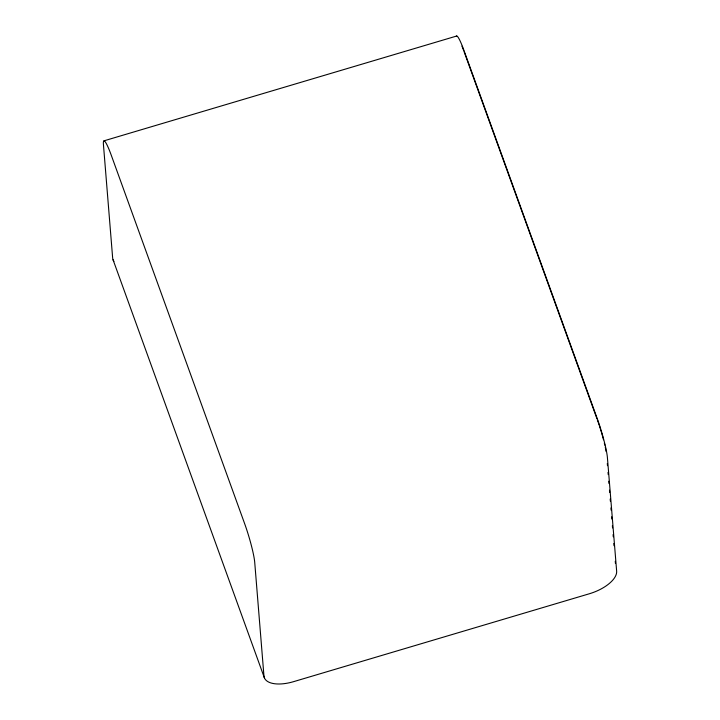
<?xml version="1.0" encoding="UTF-8"?>
<svg xmlns="http://www.w3.org/2000/svg" width="720" height="720" viewBox="0 0 720 720"><rect width="100%" height="100%" fill="white"/><g stroke="black" fill="none" stroke-linecap="round" stroke-linejoin="round"><path stroke-width="1.08" d="M104.067 140.805L456.75 36M464.067 51.624L596.97 418.77M113.049 259.758L264.348 677.727M607.311 463.455L607.491 465.678M608.031 472.347L608.22 474.57M608.76 481.239L608.94 483.462M609.48 490.131L609.66 492.354M610.2 499.023L610.38 501.246M610.929 507.915L611.109 510.138M611.649 516.807L611.829 519.03M612.369 525.699L612.549 527.922M613.098 534.591L613.278 536.814M613.818 543.483L613.998 545.706M615.267 561.267L615.447 563.49M456.363 36.225A29.853 3.312 73.4 0 1 463.968 50.454L597.258 418.662A29.853 3.312 73.4 0 1 607.419 457.722L616.644 571.14A29.853 13.833 -19.9 0 1 589.347 593.766L293.553 681.669A29.853 13.833 -19.9 0 1 263.952 675.945L254.736 562.527A29.853 3.312 73.4 0 0 244.575 523.476L111.285 155.268A29.853 3.312 73.4 0 0 103.437 144.567L112.653 257.985A29.853 13.833 -19.9 0 0 113.922 261.36M461.961 46.152A27.405 3.042 73.4 0 1 463.707 50.634M597.357 419.832A27.405 3.042 73.4 0 1 598.446 422.919M598.716 423.72A27.405 3.042 73.4 0 1 599.256 425.358M599.535 426.186A27.405 3.042 73.4 0 1 600.597 429.561M600.858 430.416A27.405 3.042 73.4 0 1 601.38 432.135M601.632 432.99A27.405 3.042 73.4 0 1 603.513 439.785M604.323 443.034A27.405 3.042 73.4 0 1 604.818 445.113M605.259 447.084A27.405 3.042 73.4 0 1 605.646 448.956M605.817 449.847A27.405 3.042 73.4 0 1 606.123 451.53"/></g></svg>
